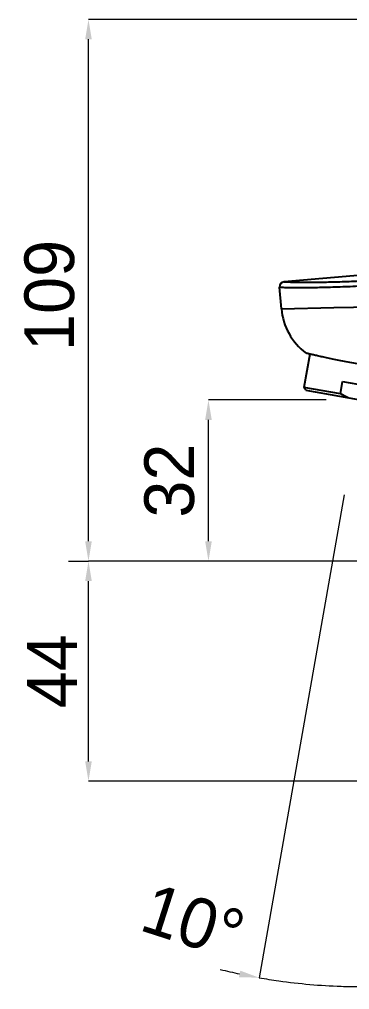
# Model space of a CAD drawing. Extents: x 0 to 790, y 0 to 579.
# Drawn here: x 325 to 391.4, y 138.6 to 333.5 of the extents above; entities that cross this region are included whole.
import ezdxf

# ---------------------------------------------------------------- set-up
doc = ezdxf.new("R2010")
doc.units = 0
doc.header["$LTSCALE"] = 10
doc.header["$MEASUREMENT"] = 0
doc.header["$PDMODE"] = 3
doc.header["$PDSIZE"] = -10
doc.layers.get('0').update_dxf_attribs({"linetype": 'CONTINUOUS'})
doc.layers.get('DEFPOINTS').update_dxf_attribs({"linetype": 'CONTINUOUS'})
doc.layers.add('DEF_LAYER_ASSEM_MEMBER', color=7, linetype='CONTINUOUS')
doc.styles.add('Daelim Dimension', font='')
doc.styles.get('Daelim Dimension').set_extended_font_data('나눔고딕')
doc.dimstyles.new('DEFAULT', dxfattribs={"dimscale": 2, "dimtxt": 2, "dimasz": 2, "dimexe": 0, "dimexo": 2, "dimgap": 1, "dimtad": 1, "dimdec": 0, "dimzin": 9, "dimdsep": 46, "dimtxsty": 'Daelim Dimension', "dimcen": 0.5, "dimclrd": 5, "dimclre": 5, "dimclrt": 256, "dimadec": 1, "dimazin": 0, "dimtfac": 1, "dimtdec": 0, "dimtix": 1, "dimtmove": 0, "dimatfit": 3, "dimfxl": 1, "dimtolj": 1, "dimtzin": 1, "dimlwd": 9, "dimlwe": 9, "dimarcsym": 0})

# ---------------------------------------------------------------- blocks, each defined once
blk = doc.blocks.new('*D2')
at = {"color": 5, "lineweight": 9, "ltscale": 0.5, "transparency": 16777216}
for p, q in [((504.0920257564255, 333.4865003574919), (338.8556785583496, 333.4865003574919)), ((338.8556785583496, 228.6462702165237), (338.8556785583496, 329.4865003574919)), ((466.3927268981936, 224.6462702165237), (338.8556785583496, 224.6462702165237))]:
    blk.add_line(p, q, dxfattribs=at)
at = {"color": 5, "ltscale": 0.5, "transparency": 16777216}
for points in [[(338.1890118916829, 329.4865003574919), (339.5223452250163, 329.4865003574919), (338.8556785583496, 333.4865003574919)], [(338.1890118916829, 228.6462702165237), (339.5223452250163, 228.6462702165237), (338.8556785583496, 224.6462702165237)]]:
    blk.add_solid(points, dxfattribs=at)
at = {"layer": 'DEFPOINTS', "color": 0, "ltscale": 0.5, "transparency": 16777216}
for p in [(338.8556785583496, 333.4865003574919), (508.0920257564255, 333.4865003574919), (470.3927268981936, 224.6462702165237)]:
    blk.add_point(p, dxfattribs=at)
at = {"color": 7, "ltscale": 0.5, "transparency": 16777216, "insert": (325.9686971563467, 278.0423044572462), "char_height": 10, "attachment_point": 2, "rotation": 90, "style": 'Daelim Dimension'}
blk.add_mtext('\\A1;109', dxfattribs=at)
blk = doc.blocks.new('*D3')
at = {"color": 5, "lineweight": 9, "ltscale": 0.5, "transparency": 16777216}
for p, q in [((386.6542701721194, 257.0464472184768), (362.9898071289062, 257.0464472184768)), ((362.9898071289062, 228.6462702165237), (362.9898071289062, 253.0464472184768)), ((466.3927268981936, 224.6462702165237), (362.9898071289062, 224.6462702165237))]:
    blk.add_line(p, q, dxfattribs=at)
at = {"color": 5, "ltscale": 0.5, "transparency": 16777216}
for points in [[(362.3231404622396, 253.0464472184768), (363.6564737955729, 253.0464472184768), (362.9898071289062, 257.0464472184768)], [(362.3231404622396, 228.6462702165237), (363.6564737955729, 228.6462702165237), (362.9898071289062, 224.6462702165237)]]:
    blk.add_solid(points, dxfattribs=at)
at = {"layer": 'DEFPOINTS', "color": 0, "ltscale": 0.5, "transparency": 16777216}
for p in [(362.9898071289062, 257.0464472184768), (390.6542701721194, 257.0464472184768), (470.3927268981936, 224.6462702165237)]:
    blk.add_point(p, dxfattribs=at)
at = {"color": 7, "ltscale": 0.5, "transparency": 16777216, "insert": (350.0885195752581, 240.8463587175002), "char_height": 10, "attachment_point": 2, "rotation": 90, "style": 'Daelim Dimension'}
blk.add_mtext('\\A1;32', dxfattribs=at)
blk = doc.blocks.new('*D7')
at = {"color": 5, "lineweight": 9, "ltscale": 0.5, "transparency": 16777216}
for p, q in [((390.2902661321691, 237.9681171953121), (373.1903656565568, 140.9898523007341)), ((393.6542930603028, 237.6737970719924), (393.654293060303, 139.199489009216))]:
    blk.add_line(p, q, dxfattribs=at)
for start, end in [(256.1125375357058, 258.0551454248601), (259.9999909281046, 261.942598817259), (261.944836431349, 268.0551544967557), (268.0573921108457, 270.0000000000001), (271.9448455032446, 273.887453392399)]:
    blk.add_arc((393.6542930603028, 257.0464442893396), 117.8469552801236, start, end, dxfattribs=at)
at = {"color": 5, "ltscale": 0.5, "transparency": 16777216}
for points in [[(369.3903812475036, 142.4056781852963), (369.1365990367836, 141.0967196804919), (373.1903656565568, 140.9898523007341)], [(397.6650310873123, 138.600803012097), (397.6424028687018, 139.9339443179984), (393.654293060303, 139.199489009216)]]:
    blk.add_solid(points, dxfattribs=at)
at = {"layer": 'DEFPOINTS', "color": 0, "ltscale": 0.5, "transparency": 16777216}
for p in [(393.6542930603028, 254.0464243302931), (392.7860527038574, 252.1224130998244), (390.9848594665527, 241.907348097383), (393.6542930603028, 241.6737970719923), (386.8020957986985, 139.3988677674091)]:
    blk.add_point(p, dxfattribs=at)
at = {"color": 7, "ltscale": 0.5, "transparency": 16777216, "insert": (361.4740105591508, 157.0662143220057), "char_height": 10, "attachment_point": 2, "rotation": 342.1583743082208, "style": 'Daelim Dimension'}
blk.add_mtext('\\A1;10°', dxfattribs=at)
blk = doc.blocks.new('*D6')
at = {"color": 5, "lineweight": 9, "ltscale": 0.5, "transparency": 16777216}
for p, q in [((334.8556785583498, 224.6462702165237), (338.8556785583498, 224.6462702165237)), ((338.8556785583498, 184.4462732682814), (338.8556785583498, 220.6462702165237)), ((483.5245475769045, 180.4462732682815), (338.8556785583498, 180.4462732682814))]:
    blk.add_line(p, q, dxfattribs=at)
at = {"color": 5, "ltscale": 0.5, "transparency": 16777216}
for points in [[(338.1890118916831, 220.6462702165237), (339.5223452250165, 220.6462702165237), (338.8556785583498, 224.6462702165237)], [(338.1890118916831, 184.4462732682814), (339.5223452250165, 184.4462732682814), (338.8556785583498, 180.4462732682814)]]:
    blk.add_solid(points, dxfattribs=at)
at = {"layer": 'DEFPOINTS', "color": 0, "ltscale": 0.5, "transparency": 16777216}
for p in [(338.8556785583498, 224.6462702165237), (338.8556785583498, 224.6462702165237), (487.5245475769045, 180.4462732682815)]:
    blk.add_point(p, dxfattribs=at)
at = {"color": 7, "ltscale": 0.5, "transparency": 16777216, "insert": (331.5194839946874, 202.5462717424024), "char_height": 10, "attachment_point": 5, "rotation": 90, "style": 'Daelim Dimension'}
blk.add_mtext('\\A1;44', dxfattribs=at)

msp = doc.modelspace()

# ---------------------------------------------------------------- linework, layer by layer
at = {"layer": 'DEF_LAYER_ASSEM_MEMBER', "color": 7, "linetype": 'Continuous'}
for p, q in [((456.8921394348145, 287.6497187028517), (378.1919898986816, 280.7643503556837)), ((377.6618461608887, 275.359008253633), (377.2837104797363, 279.681159437715)), ((383.3496742248535, 266.2715982804884), (382.1696281433105, 259.5792154679884)), ((382.5752067565918, 258.9999918351759), (382.1696281433105, 259.5792154679884)), ((389.5444030761719, 258.2788462052931), (382.1696281433105, 259.5792154679884)), ((389.5444030761719, 258.2788462052931), (389.9785232543945, 260.7408670793166)), ((389.9785232543945, 260.7408670793166), (398.3719520568848, 259.260878981172)), ((382.5752067565918, 258.9999918351759), (404.7333793640137, 255.0929026017775))]:
    msp.add_line(p, q, dxfattribs=at)
at = {"layer": 'DEF_LAYER_ASSEM_MEMBER', "color": 9, "linetype": 'Continuous'}
for p, q in [((377.6618461608887, 275.3590387712111), (388.2173652648926, 275.5929331193556)), ((388.2173652648926, 275.5929331193556), (400.8753471374512, 275.8705744157423))]:
    msp.add_line(p, q, dxfattribs=at)
at = {"layer": 'DEF_LAYER_ASSEM_MEMBER', "color": 7, "linetype": 'Continuous'}
for centre, radius, start, end in [((378.2799186706543, 279.7682184587111), 1.0000043485, 95.04446210296646, 184.9939956469192), ((390.1141242980957, 276.4502710710158), 12.5000018079, 185.0084801853215, 233.1580614717225)]:
    msp.add_arc(centre, radius, start, end, dxfattribs=at)
at = {"layer": 'DEF_LAYER_ASSEM_MEMBER', "color": 9, "linetype": 'Continuous'}
for points, start_tangent, end_tangent in [([(378.1919860839844, 280.7643427262892), (378.2986717224121, 280.7618631730666), (378.6148872375488, 280.754531324922), (379.1388359069824, 280.7434992204298), (379.8646812438965, 280.7303842912306), (380.7861137390137, 280.7174906144728), (381.8937530517578, 280.7074808488478), (384.6260643005371, 280.7088693986525), (387.9569435119629, 280.7605814347853), (391.7639656066895, 280.8879846940627), (395.9017219543457, 281.1094202409377), (400.2113723754883, 281.4332804093947)], (0.9961953056665914, 0.08714879785657706), (0.9965575101394095, 0.08290433634461389)), ([(377.2837066650391, 279.6811746965041), (377.3947639465332, 279.6789545426955), (377.7267761230469, 279.6730188737502), (378.2763862609863, 279.6642450700392), (379.0380706787109, 279.6543344865431), (380.0042304992676, 279.6454920182814), (381.1653480529785, 279.6404261003127), (384.0254936218262, 279.6538843522658), (387.5087547302246, 279.7204279313673), (391.4827651977539, 279.8641046891798), (395.7964897155762, 280.1024622331252), (400.2850685119629, 280.4421762834181)], (0.9932832912417853, -0.1157078361213579), (0.9963099308841614, 0.08582844296384176))]:
    msp.add_spline(points, degree=3, dxfattribs=dict(at, start_tangent=start_tangent, end_tangent=end_tangent))
at = {"layer": 'DEF_LAYER_ASSEM_MEMBER', "color": 7, "linetype": 'Continuous'}
for points, start_tangent, end_tangent in [([(400.1662940979004, 263.4184564958205), (397.1986694335938, 263.7070993791212), (394.1009559631348, 264.1315454850783), (391.0664253234863, 264.6425394425978), (389.6323661804199, 264.9118875871291), (388.2834739685059, 265.1799921403517), (387.0404586791992, 265.4390253434767), (385.9221229553223, 265.6814493547072), (384.9454231262207, 265.9001917253127), (384.1252250671387, 266.0888056169142), (383.7777404785156, 266.1700510392775), (383.4738693237305, 266.2417444596877), (383.214786529541, 266.3033365617384), (383.001392364502, 266.3544000993361), (382.8345527648926, 266.3945307145705), (382.7149810791016, 266.4233850846877), (382.6730308532715, 266.4335321794142), (382.6430206298828, 266.440795363008), (382.6249885559082, 266.4451746354689), (382.618968963623, 266.4466394792189)], (-0.9972988632986377, 0.07345050893795851), (0.1736481776617286, 0.9848077530131253)), ([(391.1128044128418, 257.4945825944533), (389.5444030761719, 258.2788462052931)], (-0.9210504960037135, 0.3894431714786045), (-0.8665960379505496, 0.4990103275568649))]:
    msp.add_spline(points, degree=3, dxfattribs=dict(at, start_tangent=start_tangent, end_tangent=end_tangent))

# ---------------------------------------------------------------- dimensions: what is measured, and where the dimension line sits
at = {"color": 5, "ltscale": 0.5}
for base, p2, picture, middle in [((338.8556785583496, 333.4865003574919), (508.0920257564253, 333.4865003574918), '*D2', (338.8556785583496, 278.0423044572462)), ((362.9898071289062, 257.0464472184768), (390.6542701721191, 257.0464472184767), '*D3', (362.9898071289062, 240.8463587175002))]:
    dim = msp.add_linear_dim(base=base, p1=(470.3927268981934, 224.6462702165236), p2=p2, angle=90, dimstyle='DEFAULT', override={"dimtxt": 5, "dimdec": 0, "dimclrd": 5, "dimclre": 5, "dimclrt": 7}, dxfattribs=at)
    dim.commit()
    dim.dimension.update_dxf_attribs({"geometry": picture, "text_midpoint": middle, "dimtype": 128})
dim = msp.add_angular_dim_2l(base=(386.8020957986985, 139.3988677674091), line1=((390.9848594665527, 241.907348097383), (392.7860527038574, 252.1224130998244)), line2=((393.6542930603027, 254.0464243302931), (393.6542930603027, 241.6737970719923)), dimstyle='DEFAULT', override={"dimtxt": 5, "dimclrd": 5, "dimclre": 5, "dimclrt": 7, "dimadec": 0}, dxfattribs=at)
dim.commit()
dim.dimension.update_dxf_attribs({"geometry": '*D7', "text_midpoint": (357.5475237062376, 144.8670964769736), "dimtype": 162})
dim = msp.add_linear_dim(base=(338.8556785583498, 224.6462702165237), p1=(487.5245475769043, 180.4462732682814), p2=(338.8556785583497, 224.6462702165236), angle=90, dimstyle='DEFAULT', override={"dimtxt": 5, "dimdec": 0, "dimclrd": 5, "dimclre": 5, "dimclrt": 7}, dxfattribs=at)
dim.commit()
dim.dimension.update_dxf_attribs({"geometry": '*D6', "text_midpoint": (331.5194839946874, 202.5462717424024)})

doc.saveas('drawing.dxf')
